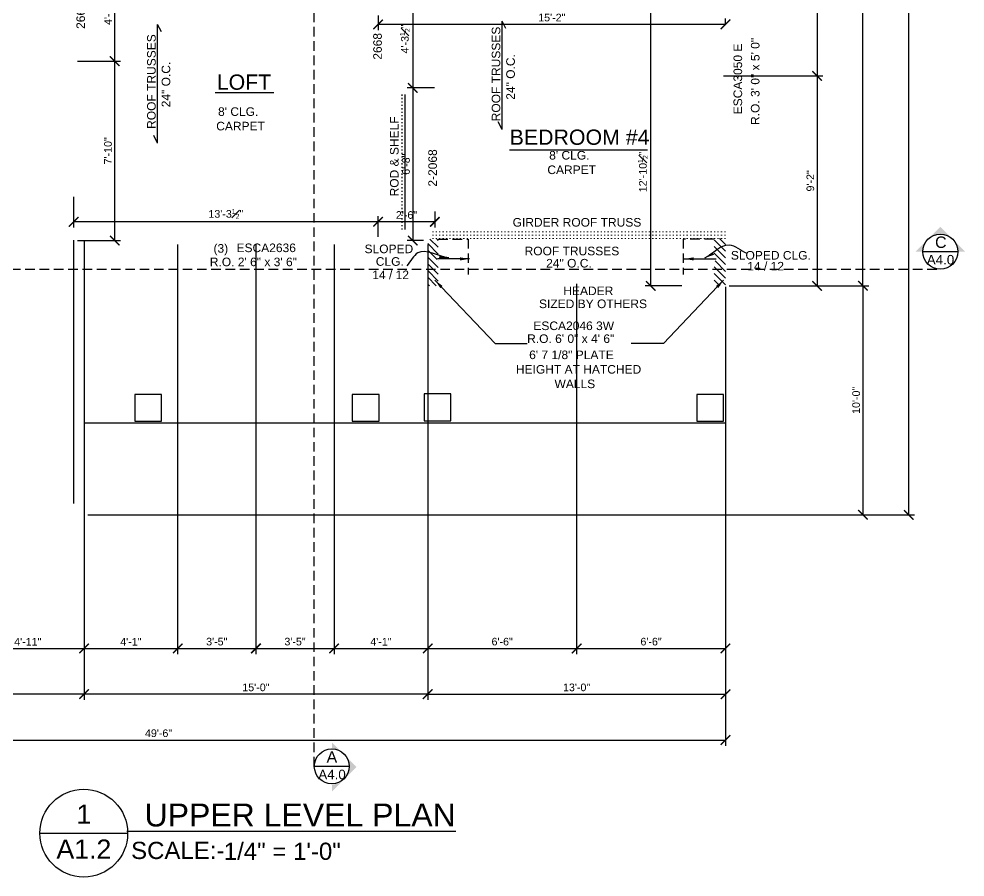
# Model space of a CAD drawing. Header units: inches. Extents: x -28708 to -16583, y 64755 to 66587.
# Drawn here: x -22741.4 to -22245.7, y 65470.4 to 65920.1 of the extents above; entities that cross this region are included whole.
import ezdxf
from ezdxf.enums import TextEntityAlignment as Align

# ---------------------------------------------------------------- set-up
doc = ezdxf.new("R2010")
doc.units = ezdxf.units.IN
doc.header["$LTSCALE"] = 20
doc.header["$MEASUREMENT"] = 0
for name, pattern in [('Dashed Small', [4, 1, -2, 1]), ('HIDDEN', [0.375, 0.25, -0.125]), ('Solid', [0])]:
    doc.linetypes.add(name, pattern=pattern)
for name, color, linetype in [('CALLOUTS', 4, 'Continuous'), ('CEILING', 2, 'Continuous'), ('COLUMNS', 4, 'Continuous'), ('DIM', 2, 'Continuous'), ('HATCH', 9, 'Continuous'), ('SHELF', 1, 'Continuous'), ('TEXT', 3, 'Continuous'), ('WALL', 5, 'Continuous')]:
    doc.layers.add(name, color=color, linetype=linetype)
doc.layers.add('SPWALL_OUTLINE', color=7, linetype='Continuous', lineweight=0)
doc.styles.add('0.25 INCH', font='arial.ttf', dxfattribs={"height": 4})
doc.styles.add('Arial', font='arial.ttf')
doc.dimstyles.new('0.25 INCH', dxfattribs={"dimtxt": 4, "dimasz": 5, "dimexe": 3, "dimexo": 2, "dimgap": 1.5, "dimtad": 1, "dimdec": 3, "dimzin": 3, "dimdsep": 46, "dimlunit": 4, "dimtxsty": '0.25 INCH', "dimblk": 'ARCHTICK', "dimcen": 0.09, "dimclrd": 95, "dimclre": 8, "dimclrt": 30, "dimadec": 0, "dimazin": 0, "dimtfac": 0.65, "dimtdec": 3, "dimtofl": 0, "dimtmove": 2, "dimatfit": 3, "dimfxl": 0.18, "dimfrac": 1, "dimtolj": 1, "dimtzin": 0, "dimlwd": -1, "dimlwe": -1, "dimarcsym": 0})

# ---------------------------------------------------------------- blocks, each defined once
blk = doc.blocks.new('_ArchTick')
at = {"color": 0, "linetype": 'ByBlock', "const_width": 0.15}
blk.add_lwpolyline([(-0.5, -0.5), (0.5, 0.5)], dxfattribs=at)
blk = doc.blocks.new('*D466')
at = {"layer": 'DEFPOINTS', "color": 0, "linetype": 'ByBlock', "lineweight": -2, "transparency": 16777216}
for p in [(-22371.23, 66060.23), (-22371.23, 65890.23), (-22323.23, 65890.23)]:
    blk.add_point(p, dxfattribs=at)
at = {"layer": 'DIM', "color": 8, "transparency": 16777216}
for p, q in [((-22369.23, 66060.23), (-22320.23, 66060.23)), ((-22369.23, 65890.23), (-22320.23, 65890.23))]:
    blk.add_line(p, q, dxfattribs=at)
at = {"layer": 'DIM', "color": 95, "transparency": 16777216}
blk.add_line((-22323.23, 66060.23), (-22323.23, 65890.23), dxfattribs=at)
at = {"layer": 'DIM', "color": 95, "linetype": 'ByBlock', "transparency": 16777216, "xscale": 5, "yscale": 5, "zscale": 5}
for p, rotation in [((-22323.23, 66060.23), 90), ((-22323.23, 65890.23), 270)]:
    blk.add_blockref('_ArchTick', p, dxfattribs=dict(at, rotation=rotation))
at = {"layer": 'DIM', "color": 30, "linetype": 'ByBlock', "lineweight": -2, "transparency": 16777216, "insert": (-22326.74, 65991.64), "char_height": 4, "attachment_point": 5, "rotation": 90, "style": 'Arial'}
blk.add_mtext('\\A1;14\'-2"', dxfattribs=at)
blk = doc.blocks.new('*D467')
at = {"layer": 'DEFPOINTS', "color": 0, "linetype": 'ByBlock', "lineweight": -2, "transparency": 16777216}
for p in [(-22374.23, 65890.23), (-22371.23, 65780.23), (-22323.23, 65780.23)]:
    blk.add_point(p, dxfattribs=at)
at = {"layer": 'DIM', "color": 8, "transparency": 16777216}
for p, q in [((-22372.23, 65890.23), (-22320.23, 65890.23)), ((-22369.23, 65780.23), (-22320.23, 65780.23))]:
    blk.add_line(p, q, dxfattribs=at)
at = {"layer": 'DIM', "color": 95, "transparency": 16777216}
blk.add_line((-22323.23, 65890.23), (-22323.23, 65780.23), dxfattribs=at)
at = {"layer": 'DIM', "color": 95, "linetype": 'ByBlock', "transparency": 16777216, "xscale": 5, "yscale": 5, "zscale": 5}
for p, rotation in [((-22323.23, 65890.23), 90), ((-22323.23, 65780.23), 270)]:
    blk.add_blockref('_ArchTick', p, dxfattribs=dict(at, rotation=rotation))
at = {"layer": 'DIM', "color": 30, "linetype": 'ByBlock', "lineweight": -2, "transparency": 16777216, "insert": (-22326.77, 65835.23), "char_height": 4, "attachment_point": 5, "rotation": 90, "style": 'Arial'}
blk.add_mtext('\\A1;9\'-2"', dxfattribs=at)
blk = doc.blocks.new('*D468')
at = {"layer": 'DEFPOINTS', "color": 0, "linetype": 'ByBlock', "lineweight": -2, "transparency": 16777216}
for p in [(-22371.23, 66160.72), (-22299.23, 66160.72), (-22371.23, 65780.23)]:
    blk.add_point(p, dxfattribs=at)
at = {"layer": 'DIM', "color": 8, "transparency": 16777216}
for p, q in [((-22369.23, 66160.72), (-22296.23, 66160.72)), ((-22369.23, 65780.23), (-22296.23, 65780.23))]:
    blk.add_line(p, q, dxfattribs=at)
at = {"layer": 'DIM', "color": 95, "transparency": 16777216}
blk.add_line((-22299.23, 65780.23), (-22299.23, 66160.72), dxfattribs=at)
at = {"layer": 'DIM', "color": 95, "linetype": 'ByBlock', "transparency": 16777216, "xscale": 5, "yscale": 5, "zscale": 5}
for p, rotation in [((-22299.23, 66160.72), 90), ((-22299.23, 65780.23), 270)]:
    blk.add_blockref('_ArchTick', p, dxfattribs=dict(at, rotation=rotation))
at = {"layer": 'DIM', "color": 30, "linetype": 'ByBlock', "lineweight": -2, "transparency": 16777216, "insert": (-22303.37, 65956.58), "char_height": 4, "attachment_point": 5, "rotation": 90, "style": 'Arial'}
blk.add_mtext('\\A1;31\'-8{\\H0.65x;\\S1#2;}"', dxfattribs=at)
blk = doc.blocks.new('*D470')
at = {"layer": 'DEFPOINTS', "color": 0, "linetype": 'ByBlock', "lineweight": -2, "transparency": 16777216}
for p in [(-22371.23, 65780.23), (-22707.24, 65660.22), (-22299.23, 65660.22)]:
    blk.add_point(p, dxfattribs=at)
at = {"layer": 'DIM', "color": 8, "transparency": 16777216}
for p, q in [((-22369.23, 65780.23), (-22296.23, 65780.23)), ((-22705.24, 65660.22), (-22296.23, 65660.22))]:
    blk.add_line(p, q, dxfattribs=at)
at = {"layer": 'DIM', "color": 95, "transparency": 16777216}
blk.add_line((-22299.23, 65780.23), (-22299.23, 65660.22), dxfattribs=at)
at = {"layer": 'DIM', "color": 95, "linetype": 'ByBlock', "transparency": 16777216, "xscale": 5, "yscale": 5, "zscale": 5}
for p, rotation in [((-22299.23, 65780.23), 90), ((-22299.23, 65660.22), 270)]:
    blk.add_blockref('_ArchTick', p, dxfattribs=dict(at, rotation=rotation))
at = {"layer": 'DIM', "color": 30, "linetype": 'ByBlock', "lineweight": -2, "transparency": 16777216, "insert": (-22302.77, 65720.23), "char_height": 4, "attachment_point": 5, "rotation": 90, "style": 'Arial'}
blk.add_mtext('\\A1;10\'-0"', dxfattribs=at)
blk = doc.blocks.new('*D471')
at = {"layer": 'DEFPOINTS', "color": 0, "linetype": 'ByBlock', "lineweight": -2, "transparency": 16777216}
for p in [(-22371.23, 66380.22), (-22275.23, 66380.22), (-22707.24, 65660.22)]:
    blk.add_point(p, dxfattribs=at)
at = {"layer": 'DIM', "color": 8, "transparency": 16777216}
for p, q in [((-22369.23, 66380.22), (-22272.23, 66380.22)), ((-22705.24, 65660.22), (-22272.23, 65660.22))]:
    blk.add_line(p, q, dxfattribs=at)
at = {"layer": 'DIM', "color": 95, "transparency": 16777216}
blk.add_line((-22275.23, 65660.22), (-22275.23, 66380.22), dxfattribs=at)
at = {"layer": 'DIM', "color": 95, "linetype": 'ByBlock', "transparency": 16777216, "xscale": 5, "yscale": 5, "zscale": 5}
for p, rotation in [((-22275.23, 66380.22), 90), ((-22275.23, 65660.22), 270)]:
    blk.add_blockref('_ArchTick', p, dxfattribs=dict(at, rotation=rotation))
at = {"layer": 'DIM', "color": 30, "linetype": 'ByBlock', "lineweight": -2, "transparency": 16777216, "insert": (-22278.77, 66020.22), "char_height": 4, "attachment_point": 5, "rotation": 90, "style": 'Arial'}
blk.add_mtext('\\A1;60\'-0"', dxfattribs=at)
blk = doc.blocks.new('*D476')
at = {"layer": 'DEFPOINTS', "color": 0, "linetype": 'ByBlock', "lineweight": -2, "transparency": 16777216}
for p in [(-22766.23, 65660.22), (-22707.24, 65660.22), (-22707.24, 65590.22)]:
    blk.add_point(p, dxfattribs=at)
at = {"layer": 'DIM', "color": 8, "transparency": 16777216}
for p, q in [((-22766.23, 65658.22), (-22766.23, 65587.22)), ((-22707.24, 65658.22), (-22707.24, 65587.22))]:
    blk.add_line(p, q, dxfattribs=at)
at = {"layer": 'DIM', "color": 95, "transparency": 16777216}
blk.add_line((-22766.23, 65590.22), (-22707.24, 65590.22), dxfattribs=at)
at = {"layer": 'DIM', "color": 95, "linetype": 'ByBlock', "transparency": 16777216, "xscale": 5, "yscale": 5, "zscale": 5, "rotation": 180}
blk.add_blockref('_ArchTick', (-22766.23, 65590.22), dxfattribs=at)
at = {"layer": 'DIM', "color": 95, "linetype": 'ByBlock', "transparency": 16777216, "xscale": 5, "yscale": 5, "zscale": 5}
blk.add_blockref('_ArchTick', (-22707.24, 65590.22), dxfattribs=at)
at = {"layer": 'DIM', "color": 30, "linetype": 'ByBlock', "lineweight": -2, "transparency": 16777216, "insert": (-22736.73, 65593.73), "char_height": 4, "attachment_point": 5, "style": 'Arial'}
blk.add_mtext('\\A1;4\'-11"', dxfattribs=at)
blk = doc.blocks.new('*D477')
at = {"layer": 'DEFPOINTS', "color": 0, "linetype": 'ByBlock', "lineweight": -2, "transparency": 16777216}
for p in [(-22658.24, 65803.97), (-22707.24, 65696.22), (-22658.24, 65590.22)]:
    blk.add_point(p, dxfattribs=at)
at = {"layer": 'DIM', "color": 8, "transparency": 16777216}
for p, q in [((-22658.24, 65801.97), (-22658.24, 65587.22)), ((-22707.24, 65694.22), (-22707.24, 65587.22))]:
    blk.add_line(p, q, dxfattribs=at)
at = {"layer": 'DIM', "color": 95, "transparency": 16777216}
blk.add_line((-22707.24, 65590.22), (-22658.24, 65590.22), dxfattribs=at)
at = {"layer": 'DIM', "color": 95, "linetype": 'ByBlock', "transparency": 16777216, "xscale": 5, "yscale": 5, "zscale": 5, "rotation": 180}
blk.add_blockref('_ArchTick', (-22707.24, 65590.22), dxfattribs=at)
at = {"layer": 'DIM', "color": 95, "linetype": 'ByBlock', "transparency": 16777216, "xscale": 5, "yscale": 5, "zscale": 5}
blk.add_blockref('_ArchTick', (-22658.24, 65590.22), dxfattribs=at)
at = {"layer": 'DIM', "color": 30, "linetype": 'ByBlock', "lineweight": -2, "transparency": 16777216, "insert": (-22682.74, 65593.73), "char_height": 4, "attachment_point": 5, "style": 'Arial'}
blk.add_mtext('\\A1;4\'-1"', dxfattribs=at)
blk = doc.blocks.new('*D478')
at = {"layer": 'DEFPOINTS', "color": 0, "linetype": 'ByBlock', "lineweight": -2, "transparency": 16777216}
for p in [(-22658.24, 65803.97), (-22617.24, 65803.97), (-22617.24, 65590.22)]:
    blk.add_point(p, dxfattribs=at)
at = {"layer": 'DIM', "color": 8, "transparency": 16777216}
for p, q in [((-22658.24, 65801.97), (-22658.24, 65587.22)), ((-22617.24, 65801.97), (-22617.24, 65587.22))]:
    blk.add_line(p, q, dxfattribs=at)
at = {"layer": 'DIM', "color": 95, "transparency": 16777216}
blk.add_line((-22658.24, 65590.22), (-22617.24, 65590.22), dxfattribs=at)
at = {"layer": 'DIM', "color": 95, "linetype": 'ByBlock', "transparency": 16777216, "xscale": 5, "yscale": 5, "zscale": 5, "rotation": 180}
blk.add_blockref('_ArchTick', (-22658.24, 65590.22), dxfattribs=at)
at = {"layer": 'DIM', "color": 95, "linetype": 'ByBlock', "transparency": 16777216, "xscale": 5, "yscale": 5, "zscale": 5}
blk.add_blockref('_ArchTick', (-22617.24, 65590.22), dxfattribs=at)
at = {"layer": 'DIM', "color": 30, "linetype": 'ByBlock', "lineweight": -2, "transparency": 16777216, "insert": (-22637.74, 65593.77), "char_height": 4, "attachment_point": 5, "style": 'Arial'}
blk.add_mtext('\\A1;3\'-5"', dxfattribs=at)
blk = doc.blocks.new('*D479')
at = {"layer": 'DEFPOINTS', "color": 0, "linetype": 'ByBlock', "lineweight": -2, "transparency": 16777216}
for p in [(-22617.24, 65803.97), (-22576.24, 65803.97), (-22576.24, 65590.22)]:
    blk.add_point(p, dxfattribs=at)
at = {"layer": 'DIM', "color": 8, "transparency": 16777216}
for p, q in [((-22617.24, 65801.97), (-22617.24, 65587.22)), ((-22576.24, 65801.97), (-22576.24, 65587.22))]:
    blk.add_line(p, q, dxfattribs=at)
at = {"layer": 'DIM', "color": 95, "transparency": 16777216}
blk.add_line((-22617.24, 65590.22), (-22576.24, 65590.22), dxfattribs=at)
at = {"layer": 'DIM', "color": 95, "linetype": 'ByBlock', "transparency": 16777216, "xscale": 5, "yscale": 5, "zscale": 5, "rotation": 180}
blk.add_blockref('_ArchTick', (-22617.24, 65590.22), dxfattribs=at)
at = {"layer": 'DIM', "color": 95, "linetype": 'ByBlock', "transparency": 16777216, "xscale": 5, "yscale": 5, "zscale": 5}
blk.add_blockref('_ArchTick', (-22576.24, 65590.22), dxfattribs=at)
at = {"layer": 'DIM', "color": 30, "linetype": 'ByBlock', "lineweight": -2, "transparency": 16777216, "insert": (-22596.74, 65593.77), "char_height": 4, "attachment_point": 5, "style": 'Arial'}
blk.add_mtext('\\A1;3\'-5"', dxfattribs=at)
blk = doc.blocks.new('*D480')
at = {"layer": 'DEFPOINTS', "color": 0, "linetype": 'ByBlock', "lineweight": -2, "transparency": 16777216}
for p in [(-22576.24, 65803.97), (-22527.24, 65803.97), (-22527.24, 65590.22)]:
    blk.add_point(p, dxfattribs=at)
at = {"layer": 'DIM', "color": 8, "transparency": 16777216}
for p, q in [((-22576.24, 65801.97), (-22576.24, 65587.22)), ((-22527.24, 65801.97), (-22527.24, 65587.22))]:
    blk.add_line(p, q, dxfattribs=at)
at = {"layer": 'DIM', "color": 95, "transparency": 16777216}
blk.add_line((-22576.24, 65590.22), (-22527.24, 65590.22), dxfattribs=at)
at = {"layer": 'DIM', "color": 95, "linetype": 'ByBlock', "transparency": 16777216, "xscale": 5, "yscale": 5, "zscale": 5, "rotation": 180}
blk.add_blockref('_ArchTick', (-22576.24, 65590.22), dxfattribs=at)
at = {"layer": 'DIM', "color": 95, "linetype": 'ByBlock', "transparency": 16777216, "xscale": 5, "yscale": 5, "zscale": 5}
blk.add_blockref('_ArchTick', (-22527.24, 65590.22), dxfattribs=at)
at = {"layer": 'DIM', "color": 30, "linetype": 'ByBlock', "lineweight": -2, "transparency": 16777216, "insert": (-22551.74, 65593.73), "char_height": 4, "attachment_point": 5, "style": 'Arial'}
blk.add_mtext('\\A1;4\'-1"', dxfattribs=at)
blk = doc.blocks.new('*D481')
at = {"layer": 'DEFPOINTS', "color": 0, "linetype": 'ByBlock', "lineweight": -2, "transparency": 16777216}
for p in [(-22527.24, 65803.97), (-22449.23, 65783.23), (-22449.23, 65590.22)]:
    blk.add_point(p, dxfattribs=at)
at = {"layer": 'DIM', "color": 8, "transparency": 16777216}
for p, q in [((-22527.24, 65801.97), (-22527.24, 65587.22)), ((-22449.23, 65781.23), (-22449.23, 65587.22))]:
    blk.add_line(p, q, dxfattribs=at)
at = {"layer": 'DIM', "color": 95, "transparency": 16777216}
blk.add_line((-22527.24, 65590.22), (-22449.23, 65590.22), dxfattribs=at)
at = {"layer": 'DIM', "color": 95, "linetype": 'ByBlock', "transparency": 16777216, "xscale": 5, "yscale": 5, "zscale": 5, "rotation": 180}
blk.add_blockref('_ArchTick', (-22527.24, 65590.22), dxfattribs=at)
at = {"layer": 'DIM', "color": 95, "linetype": 'ByBlock', "transparency": 16777216, "xscale": 5, "yscale": 5, "zscale": 5}
blk.add_blockref('_ArchTick', (-22449.23, 65590.22), dxfattribs=at)
at = {"layer": 'DIM', "color": 30, "linetype": 'ByBlock', "lineweight": -2, "transparency": 16777216, "insert": (-22488.23, 65593.77), "char_height": 4, "attachment_point": 5, "style": 'Arial'}
blk.add_mtext('\\A1;6\'-6"', dxfattribs=at)
blk = doc.blocks.new('*D482')
at = {"layer": 'DEFPOINTS', "color": 0, "linetype": 'ByBlock', "lineweight": -2, "transparency": 16777216}
for p in [(-22449.23, 65783.23), (-22371.23, 65780.23), (-22371.23, 65590.22)]:
    blk.add_point(p, dxfattribs=at)
at = {"layer": 'DIM', "color": 8, "transparency": 16777216}
for p, q in [((-22449.23, 65781.23), (-22449.23, 65587.22)), ((-22371.23, 65778.23), (-22371.23, 65587.22))]:
    blk.add_line(p, q, dxfattribs=at)
at = {"layer": 'DIM', "color": 95, "transparency": 16777216}
blk.add_line((-22449.23, 65590.22), (-22371.23, 65590.22), dxfattribs=at)
at = {"layer": 'DIM', "color": 95, "linetype": 'ByBlock', "transparency": 16777216, "xscale": 5, "yscale": 5, "zscale": 5, "rotation": 180}
blk.add_blockref('_ArchTick', (-22449.23, 65590.22), dxfattribs=at)
at = {"layer": 'DIM', "color": 95, "linetype": 'ByBlock', "transparency": 16777216, "xscale": 5, "yscale": 5, "zscale": 5}
blk.add_blockref('_ArchTick', (-22371.23, 65590.22), dxfattribs=at)
at = {"layer": 'DIM', "color": 30, "linetype": 'ByBlock', "lineweight": -2, "transparency": 16777216, "insert": (-22410.23, 65593.77), "char_height": 4, "attachment_point": 5, "style": 'Arial'}
blk.add_mtext('\\A1;6\'-6"', dxfattribs=at)
blk = doc.blocks.new('*D483')
at = {"layer": 'DEFPOINTS', "color": 0, "linetype": 'ByBlock', "lineweight": -2, "transparency": 16777216}
for p in [(-22527.24, 65780.23), (-22371.23, 65780.23), (-22371.23, 65566.24)]:
    blk.add_point(p, dxfattribs=at)
at = {"layer": 'DIM', "color": 8, "transparency": 16777216}
for p, q in [((-22527.24, 65778.23), (-22527.24, 65563.24)), ((-22371.23, 65778.23), (-22371.23, 65563.24))]:
    blk.add_line(p, q, dxfattribs=at)
at = {"layer": 'DIM', "color": 95, "transparency": 16777216}
blk.add_line((-22527.24, 65566.24), (-22371.23, 65566.24), dxfattribs=at)
at = {"layer": 'DIM', "color": 95, "linetype": 'ByBlock', "transparency": 16777216, "xscale": 5, "yscale": 5, "zscale": 5, "rotation": 180}
blk.add_blockref('_ArchTick', (-22527.24, 65566.24), dxfattribs=at)
at = {"layer": 'DIM', "color": 95, "linetype": 'ByBlock', "transparency": 16777216, "xscale": 5, "yscale": 5, "zscale": 5}
blk.add_blockref('_ArchTick', (-22371.23, 65566.24), dxfattribs=at)
at = {"layer": 'DIM', "color": 30, "linetype": 'ByBlock', "lineweight": -2, "transparency": 16777216, "insert": (-22449.23, 65569.78), "char_height": 4, "attachment_point": 5, "style": 'Arial'}
blk.add_mtext('\\A1;13\'-0"', dxfattribs=at)
blk = doc.blocks.new('*D484')
at = {"layer": 'DEFPOINTS', "color": 0, "linetype": 'ByBlock', "lineweight": -2, "transparency": 16777216}
for p in [(-22527.24, 65780.23), (-22707.24, 65696.22), (-22707.24, 65566.24)]:
    blk.add_point(p, dxfattribs=at)
at = {"layer": 'DIM', "color": 8, "transparency": 16777216}
for p, q in [((-22527.24, 65778.23), (-22527.24, 65563.24)), ((-22707.24, 65694.22), (-22707.24, 65563.24))]:
    blk.add_line(p, q, dxfattribs=at)
at = {"layer": 'DIM', "color": 95, "transparency": 16777216}
blk.add_line((-22527.24, 65566.24), (-22707.24, 65566.24), dxfattribs=at)
at = {"layer": 'DIM', "color": 95, "linetype": 'ByBlock', "transparency": 16777216, "xscale": 5, "yscale": 5, "zscale": 5, "rotation": 180}
blk.add_blockref('_ArchTick', (-22707.24, 65566.24), dxfattribs=at)
at = {"layer": 'DIM', "color": 95, "linetype": 'ByBlock', "transparency": 16777216, "xscale": 5, "yscale": 5, "zscale": 5}
blk.add_blockref('_ArchTick', (-22527.24, 65566.24), dxfattribs=at)
at = {"layer": 'DIM', "color": 30, "linetype": 'ByBlock', "lineweight": -2, "transparency": 16777216, "insert": (-22617.24, 65569.78), "char_height": 4, "attachment_point": 5, "style": 'Arial'}
blk.add_mtext('\\A1;15\'-0"', dxfattribs=at)
blk = doc.blocks.new('*D485')
at = {"layer": 'DEFPOINTS', "color": 0, "linetype": 'ByBlock', "lineweight": -2, "transparency": 16777216}
for p in [(-22965.23, 65666.22), (-22707.24, 65660.22), (-22965.23, 65566.24)]:
    blk.add_point(p, dxfattribs=at)
at = {"layer": 'DIM', "color": 8, "transparency": 16777216}
for p, q in [((-22965.23, 65664.22), (-22965.23, 65563.24)), ((-22707.24, 65658.22), (-22707.24, 65563.24))]:
    blk.add_line(p, q, dxfattribs=at)
at = {"layer": 'DIM', "color": 95, "transparency": 16777216}
blk.add_line((-22707.24, 65566.24), (-22965.23, 65566.24), dxfattribs=at)
at = {"layer": 'DIM', "color": 95, "linetype": 'ByBlock', "transparency": 16777216, "xscale": 5, "yscale": 5, "zscale": 5, "rotation": 180}
blk.add_blockref('_ArchTick', (-22965.23, 65566.24), dxfattribs=at)
at = {"layer": 'DIM', "color": 95, "linetype": 'ByBlock', "transparency": 16777216, "xscale": 5, "yscale": 5, "zscale": 5}
blk.add_blockref('_ArchTick', (-22707.24, 65566.24), dxfattribs=at)
at = {"layer": 'DIM', "color": 30, "linetype": 'ByBlock', "lineweight": -2, "transparency": 16777216, "insert": (-22836.23, 65569.78), "char_height": 4, "attachment_point": 5, "style": 'Arial'}
blk.add_mtext('\\A1;21\'-6"', dxfattribs=at)
blk = doc.blocks.new('*D486')
at = {"layer": 'DEFPOINTS', "color": 0, "linetype": 'ByBlock', "lineweight": -2, "transparency": 16777216}
for p in [(-22371.23, 65708.24), (-22965.23, 65666.22), (-22371.23, 65542.22)]:
    blk.add_point(p, dxfattribs=at)
at = {"layer": 'DIM', "color": 8, "transparency": 16777216}
for p, q in [((-22371.23, 65706.24), (-22371.23, 65539.22)), ((-22965.23, 65664.22), (-22965.23, 65539.22))]:
    blk.add_line(p, q, dxfattribs=at)
at = {"layer": 'DIM', "color": 95, "transparency": 16777216}
blk.add_line((-22965.23, 65542.22), (-22371.23, 65542.22), dxfattribs=at)
at = {"layer": 'DIM', "color": 95, "linetype": 'ByBlock', "transparency": 16777216, "xscale": 5, "yscale": 5, "zscale": 5, "rotation": 180}
blk.add_blockref('_ArchTick', (-22965.23, 65542.22), dxfattribs=at)
at = {"layer": 'DIM', "color": 95, "linetype": 'ByBlock', "transparency": 16777216, "xscale": 5, "yscale": 5, "zscale": 5}
blk.add_blockref('_ArchTick', (-22371.23, 65542.22), dxfattribs=at)
at = {"layer": 'DIM', "color": 30, "linetype": 'ByBlock', "lineweight": -2, "transparency": 16777216, "insert": (-22668.23, 65545.77), "char_height": 4, "attachment_point": 5, "style": 'Arial'}
blk.add_mtext('\\A1;49\'-6"', dxfattribs=at)
blk = doc.blocks.new('*D547')
at = {"layer": 'DEFPOINTS', "color": 0, "linetype": 'ByBlock', "lineweight": -2, "transparency": 16777216}
for p in [(-22410.39, 65934.48), (-22406.43, 65934.48), (-22392.17, 65780.23)]:
    blk.add_point(p, dxfattribs=at)
at = {"layer": 'DIM', "color": 8, "transparency": 16777216}
for p, q in [((-22408.43, 65934.48), (-22413.39, 65934.48)), ((-22394.17, 65780.23), (-22413.39, 65780.23))]:
    blk.add_line(p, q, dxfattribs=at)
at = {"layer": 'DIM', "color": 95, "transparency": 16777216}
blk.add_line((-22410.39, 65780.23), (-22410.39, 65934.48), dxfattribs=at)
at = {"layer": 'DIM', "color": 95, "linetype": 'ByBlock', "transparency": 16777216, "xscale": 5, "yscale": 5, "zscale": 5}
for p, rotation in [((-22410.39, 65934.48), 90), ((-22410.39, 65780.23), 270)]:
    blk.add_blockref('_ArchTick', p, dxfattribs=dict(at, rotation=rotation))
at = {"layer": 'DIM', "color": 30, "linetype": 'ByBlock', "lineweight": -2, "transparency": 16777216, "insert": (-22414.53, 65839.97), "char_height": 4, "attachment_point": 5, "rotation": 90, "style": '0.25 INCH'}
blk.add_mtext('\\A1;12\'-10{\\H0.65x;\\S1#2;}"', dxfattribs=at)
blk = doc.blocks.new('*D550')
at = {"layer": 'DEFPOINTS', "color": 0, "linetype": 'ByBlock', "lineweight": -2, "transparency": 16777216}
for p in [(-22553.23, 65923.85), (-22553.23, 65917.25), (-22371.23, 65915.37)]:
    blk.add_point(p, dxfattribs=at)
at = {"layer": 'DIM', "color": 8, "transparency": 16777216}
for p, q in [((-22553.23, 65921.85), (-22553.23, 65914.25)), ((-22371.23, 65917.37), (-22371.23, 65920.25))]:
    blk.add_line(p, q, dxfattribs=at)
at = {"layer": 'DIM', "color": 95, "transparency": 16777216}
blk.add_line((-22371.23, 65917.25), (-22553.23, 65917.25), dxfattribs=at)
at = {"layer": 'DIM', "color": 95, "linetype": 'ByBlock', "transparency": 16777216, "xscale": 5, "yscale": 5, "zscale": 5, "rotation": 180}
blk.add_blockref('_ArchTick', (-22553.23, 65917.25), dxfattribs=at)
at = {"layer": 'DIM', "color": 95, "linetype": 'ByBlock', "transparency": 16777216, "xscale": 5, "yscale": 5, "zscale": 5}
blk.add_blockref('_ArchTick', (-22371.23, 65917.25), dxfattribs=at)
at = {"layer": 'DIM', "color": 30, "linetype": 'ByBlock', "lineweight": -2, "transparency": 16777216, "insert": (-22462.23, 65920.79), "char_height": 4, "attachment_point": 5, "style": '0.25 INCH'}
blk.add_mtext('\\A1;15\'-2"', dxfattribs=at)
blk = doc.blocks.new('*D551')
at = {"layer": 'DEFPOINTS', "color": 0, "linetype": 'ByBlock', "lineweight": -2, "transparency": 16777216}
for p in [(-22523.48, 65821.1), (-22553.23, 65813.79), (-22553.23, 65803.97)]:
    blk.add_point(p, dxfattribs=at)
at = {"layer": 'DIM', "color": 8, "transparency": 16777216}
for p, q in [((-22523.48, 65819.1), (-22523.48, 65810.79)), ((-22553.23, 65805.97), (-22553.23, 65816.79))]:
    blk.add_line(p, q, dxfattribs=at)
at = {"layer": 'DIM', "color": 95, "transparency": 16777216}
blk.add_line((-22523.48, 65813.79), (-22553.23, 65813.79), dxfattribs=at)
at = {"layer": 'DIM', "color": 95, "linetype": 'ByBlock', "transparency": 16777216, "xscale": 5, "yscale": 5, "zscale": 5, "rotation": 180}
blk.add_blockref('_ArchTick', (-22553.23, 65813.79), dxfattribs=at)
at = {"layer": 'DIM', "color": 95, "linetype": 'ByBlock', "transparency": 16777216, "xscale": 5, "yscale": 5, "zscale": 5}
blk.add_blockref('_ArchTick', (-22523.48, 65813.79), dxfattribs=at)
at = {"layer": 'DIM', "color": 30, "linetype": 'ByBlock', "lineweight": -2, "transparency": 16777216, "insert": (-22538.35, 65817.33), "char_height": 4, "attachment_point": 5, "style": '0.25 INCH'}
blk.add_mtext('\\A1;2\'-6"', dxfattribs=at)
blk = doc.blocks.new('*D552')
at = {"layer": 'DEFPOINTS', "color": 0, "linetype": 'ByBlock', "lineweight": -2, "transparency": 16777216}
for p in [(-22712.74, 65828.82), (-22712.74, 65813.79), (-22553.23, 65803.97)]:
    blk.add_point(p, dxfattribs=at)
at = {"layer": 'DIM', "color": 8, "transparency": 16777216}
for p, q in [((-22712.74, 65826.82), (-22712.74, 65810.79)), ((-22553.23, 65805.97), (-22553.23, 65816.79))]:
    blk.add_line(p, q, dxfattribs=at)
at = {"layer": 'DIM', "color": 95, "transparency": 16777216}
blk.add_line((-22553.23, 65813.79), (-22712.74, 65813.79), dxfattribs=at)
at = {"layer": 'DIM', "color": 95, "linetype": 'ByBlock', "transparency": 16777216, "xscale": 5, "yscale": 5, "zscale": 5, "rotation": 180}
blk.add_blockref('_ArchTick', (-22712.74, 65813.79), dxfattribs=at)
at = {"layer": 'DIM', "color": 95, "linetype": 'ByBlock', "transparency": 16777216, "xscale": 5, "yscale": 5, "zscale": 5}
blk.add_blockref('_ArchTick', (-22553.23, 65813.79), dxfattribs=at)
at = {"layer": 'DIM', "color": 30, "linetype": 'ByBlock', "lineweight": -2, "transparency": 16777216, "insert": (-22632.98, 65817.94), "char_height": 4, "attachment_point": 5, "style": '0.25 INCH'}
blk.add_mtext('\\A1;13\'-3{\\H0.65x;\\S1#2;}"', dxfattribs=at)
blk = doc.blocks.new('*D553')
at = {"layer": 'DEFPOINTS', "color": 0, "linetype": 'ByBlock', "lineweight": -2, "transparency": 16777216}
for p in [(-22712.74, 65897.99), (-22691.18, 65897.99), (-22712.74, 65803.97)]:
    blk.add_point(p, dxfattribs=at)
at = {"layer": 'DIM', "color": 8, "transparency": 16777216}
for p, q in [((-22710.74, 65897.99), (-22688.18, 65897.99)), ((-22710.74, 65803.97), (-22688.18, 65803.97))]:
    blk.add_line(p, q, dxfattribs=at)
at = {"layer": 'DIM', "color": 95, "transparency": 16777216}
blk.add_line((-22691.18, 65803.97), (-22691.18, 65897.99), dxfattribs=at)
at = {"layer": 'DIM', "color": 95, "linetype": 'ByBlock', "transparency": 16777216, "xscale": 5, "yscale": 5, "zscale": 5}
for p, rotation in [((-22691.18, 65897.99), 90), ((-22691.18, 65803.97), 270)]:
    blk.add_blockref('_ArchTick', p, dxfattribs=dict(at, rotation=rotation))
at = {"layer": 'DIM', "color": 30, "linetype": 'ByBlock', "lineweight": -2, "transparency": 16777216, "insert": (-22694.72, 65850.98), "char_height": 4, "attachment_point": 5, "rotation": 90, "style": '0.25 INCH'}
blk.add_mtext('\\A1;7\'-10"', dxfattribs=at)
blk = doc.blocks.new('*D554')
at = {"layer": 'DEFPOINTS', "color": 0, "linetype": 'ByBlock', "lineweight": -2, "transparency": 16777216}
for p in [(-22710.73, 65946.98), (-22691.18, 65946.98), (-22712.74, 65897.99)]:
    blk.add_point(p, dxfattribs=at)
at = {"layer": 'DIM', "color": 8, "transparency": 16777216}
for p, q in [((-22708.73, 65946.98), (-22688.18, 65946.98)), ((-22710.74, 65897.99), (-22688.18, 65897.99))]:
    blk.add_line(p, q, dxfattribs=at)
at = {"layer": 'DIM', "color": 95, "transparency": 16777216}
blk.add_line((-22691.18, 65897.99), (-22691.18, 65946.98), dxfattribs=at)
at = {"layer": 'DIM', "color": 95, "linetype": 'ByBlock', "transparency": 16777216, "xscale": 5, "yscale": 5, "zscale": 5}
for p, rotation in [((-22691.18, 65946.98), 90), ((-22691.18, 65897.99), 270)]:
    blk.add_blockref('_ArchTick', p, dxfattribs=dict(at, rotation=rotation))
at = {"layer": 'DIM', "color": 30, "linetype": 'ByBlock', "lineweight": -2, "transparency": 16777216, "insert": (-22694.69, 65922.48), "char_height": 4, "attachment_point": 5, "rotation": 90, "style": '0.25 INCH'}
blk.add_mtext('\\A1;4\'-1"', dxfattribs=at)
blk = doc.blocks.new('0.25 CALLOUT')
blk.add_line((-20.69, -1.02), (25.31, -1.02))
blk.add_circle((2.31, -1.02), 23)
at = {"ltscale": 24, "insert": (27.12, -5.55), "char_height": 9, "attachment_point": 1, "line_spacing_factor": 0.85, "style": '0.25 INCH'}
blk.add_mtext('SCALE:-', dxfattribs=at)
at = {"style": '0.25 INCH'}
for tag, p, height in [('SEC.NO', (-9.66, 2.73), 9), ('DWG.TITLE', (20.15, 1.93), 7.5), ('SCALE', (93.69, -12.79), 9), ('SH.NO', (-10.52, -14.66), 9)]:
    blk.add_attdef(tag, p, '', height=height, dxfattribs=at)
blk = doc.blocks.new('FFTG')
blk.add_line((9.17, 0), (-9.17, 0))
blk.add_circle((0, 0), 9.17)
at = {"style": '0.25 INCH'}
for tag, p in [('SEC.NO', (-5.39, 1.05)), ('SH.NO', (-5.23, -7.53))]:
    blk.add_attdef(tag, p, '', height=6, dxfattribs=at)
blk = doc.blocks.new('*D682')
at = {"layer": 'DEFPOINTS', "color": 0, "linetype": 'ByBlock', "lineweight": -2, "transparency": 16777216}
for p in [(-22513.53, 65935.22), (-22535.06, 65883.97), (-22521.73, 65883.97)]:
    blk.add_point(p, dxfattribs=at)
at = {"layer": 'DIM', "color": 8, "transparency": 16777216}
for p, q in [((-22515.53, 65935.22), (-22538.06, 65935.22)), ((-22523.73, 65883.97), (-22538.06, 65883.97))]:
    blk.add_line(p, q, dxfattribs=at)
at = {"layer": 'DIM', "color": 95, "transparency": 16777216}
blk.add_line((-22535.06, 65935.22), (-22535.06, 65883.97), dxfattribs=at)
at = {"layer": 'DIM', "color": 95, "linetype": 'ByBlock', "transparency": 16777216, "xscale": 5, "yscale": 5, "zscale": 5}
for p, rotation in [((-22535.06, 65935.22), 90), ((-22535.06, 65883.97), 270)]:
    blk.add_blockref('_ArchTick', p, dxfattribs=dict(at, rotation=rotation))
at = {"layer": 'DIM', "color": 30, "linetype": 'ByBlock', "lineweight": -2, "transparency": 16777216, "insert": (-22539.2, 65909.6), "char_height": 4, "attachment_point": 5, "rotation": 90, "style": '0.25 INCH'}
blk.add_mtext('\\A1;4\'-3{\\H0.65x;\\S1#2;}"', dxfattribs=at)
blk = doc.blocks.new('*D683')
at = {"layer": 'DEFPOINTS', "color": 0, "linetype": 'ByBlock', "lineweight": -2, "transparency": 16777216}
for p in [(-22521.73, 65883.97), (-22535.06, 65803.97), (-22527.52, 65803.97)]:
    blk.add_point(p, dxfattribs=at)
at = {"layer": 'DIM', "color": 8, "transparency": 16777216}
for p, q in [((-22523.73, 65883.97), (-22538.06, 65883.97)), ((-22529.52, 65803.97), (-22538.06, 65803.97))]:
    blk.add_line(p, q, dxfattribs=at)
at = {"layer": 'DIM', "color": 95, "transparency": 16777216}
blk.add_line((-22535.06, 65883.97), (-22535.06, 65803.97), dxfattribs=at)
at = {"layer": 'DIM', "color": 95, "linetype": 'ByBlock', "transparency": 16777216, "xscale": 5, "yscale": 5, "zscale": 5}
for p, rotation in [((-22535.06, 65883.97), 90), ((-22535.06, 65803.97), 270)]:
    blk.add_blockref('_ArchTick', p, dxfattribs=dict(at, rotation=rotation))
at = {"layer": 'DIM', "color": 30, "linetype": 'ByBlock', "lineweight": -2, "transparency": 16777216, "insert": (-22538.6, 65843.97), "char_height": 4, "attachment_point": 5, "rotation": 90, "style": '0.25 INCH'}
blk.add_mtext('\\A1;6\'-8"', dxfattribs=at)

msp = doc.modelspace()

# ---------------------------------------------------------------- hatches: boundary and pattern name
at = {"layer": 'CALLOUTS'}
h = msp.add_hatch(color=256, dxfattribs=at)
h.paths.add_polyline_path([(-22265.1792, 65804.6088), (-22258.6946, 65811.0934), (-22252.2099, 65804.6088, 0.19891237), (-22258.6946, 65807.2948, 0.19891237)])
h.paths.add_polyline_path([(-22245.7253, 65798.1241), (-22249.5239, 65798.1241, 0.19891237), (-22252.2099, 65804.6088)])
h.paths.add_polyline_path([(-22265.1792, 65804.6088, 0.19891237), (-22267.8652, 65798.1241), (-22271.6638, 65798.1241)])
h = msp.add_hatch(color=256, dxfattribs=at)
h.paths.add_polyline_path([(-22570.9512, 65521.6079), (-22564.4666, 65528.0925), (-22570.9512, 65534.5772, -0.19891237), (-22568.2652, 65528.0925, -0.19891237)])
h.paths.add_polyline_path([(-22577.4358, 65541.0618), (-22577.4358, 65537.2632, -0.19891237), (-22570.9512, 65534.5772)])
h.paths.add_polyline_path([(-22570.9512, 65521.6079, -0.19891237), (-22577.4358, 65518.9219), (-22577.4358, 65515.1233)])
at = {"layer": 'HATCH', "linetype": 'ByBlock', "lineweight": -2}
h = msp.add_hatch(dxfattribs=at)
h.set_pattern_fill('ANSI31', color=256, scale=20, angle=90)
h.set_pattern_definition([(135, (-45.7568, 0), (-1.76776695, -1.76776695), [])])
h.paths.add_polyline_path([(-22371.2258, 65805.0647), (-22377.2258, 65805.0647), (-22377.2258, 65795.1175, -0.29564037), (-22376.4866, 65793.9766, -0.29564037), (-22377.2258, 65792.8358), (-22377.2258, 65780.2259), (-22371.2258, 65780.2259)])
h.paths.add_polyline_path([(-22521.7366, 65795.6732), (-22521.7366, 65803.9747), (-22521.7258, 65804.7259), (-22527.2366, 65804.7259), (-22527.2366, 65780.2259), (-22521.7258, 65780.2259), (-22521.7258, 65786.2259), (-22521.7366, 65786.2259), (-22521.7366, 65793.3819, -0.29821663), (-22522.4866, 65794.5276, -0.29821663)])

# ---------------------------------------------------------------- linework, layer by layer
at = {"layer": 'CALLOUTS', "linetype": 'HIDDEN'}
for p, q in [((-22586.64, 65528.3845), (-22586.64, 66528.7959)), ((-23105.5898, 65788.9535), (-22258.6946, 65788.9535))]:
    msp.add_line(p, q, dxfattribs=at)
at = {"layer": 'CEILING', "linetype": 'HIDDEN'}
for p, q in [((-22521.7366, 65804.7259), (-22506.0178, 65804.7259)), ((-22506.0178, 65804.7259), (-22506.0178, 65786.2259)), ((-22377.2568, 65804.7281), (-22393.4553, 65804.7281)), ((-22393.4553, 65804.7281), (-22393.4553, 65786.2259))]:
    msp.add_line(p, q, dxfattribs=at)
at = {"layer": 'COLUMNS', "linetype": 'ByBlock', "lineweight": -2}
for points in [[(-22680.74, 65709.2394), (-22666.74, 65709.2394), (-22666.74, 65723.2394), (-22680.74, 65723.2394)], [(-22566.744, 65709.2394), (-22552.744, 65709.2394), (-22552.744, 65723.2394), (-22566.744, 65723.2394)], [(-22529.119, 65709.5606), (-22515.119, 65709.5606), (-22515.119, 65723.5606), (-22529.119, 65723.5606)], [(-22386.2398, 65709.2394), (-22372.2398, 65709.2394), (-22372.2398, 65723.2394), (-22386.2398, 65723.2394)]]:
    msp.add_lwpolyline(points, close=True, dxfattribs=at)
at = {"layer": 'SHELF', "color": 2, "linetype": 'Dashed Small', "ltscale": 0.03}
msp.add_line((-22540.7258, 65880.4737), (-22540.7258, 65809.7237), dxfattribs=at)
at = {"layer": 'SHELF', "linetype": 'Solid'}
msp.add_line((-22539.2258, 65880.4737), (-22539.2258, 65809.7237), dxfattribs=at)
at = {"layer": 'SPWALL_OUTLINE', "color": 9, "linetype": 'Dashed Small', "ltscale": 0.03}
for p, q in [((-22371.2265, 65808.5761), (-22524.726, 65808.5182)), ((-22371.226, 65806.8263), (-22524.7255, 65806.7685)), ((-22371.2255, 65805.0765), (-22524.725, 65805.0187))]:
    msp.add_line(p, q, dxfattribs=at)
at = {"layer": 'TEXT', "linetype": 'Solid'}
for p, q in [((-22488.2443, 65862.0873), (-22488.2443, 65919.0012)), ((-22486.2443, 65915.0012), (-22488.2443, 65919.0012)), ((-22668.7799, 65854.9386), (-22668.7799, 65917.2545)), ((-22666.7799, 65913.2545), (-22668.7799, 65917.2545)), ((-22638.6303, 65881.5264), (-22607.8966, 65881.5264)), ((-22488.2443, 65862.0873), (-22490.2443, 65866.0873)), ((-22668.7799, 65854.9386), (-22670.7799, 65858.9386))]:
    msp.add_line(p, q, dxfattribs=at)
at = {"layer": 'TEXT', "linetype": 'ByBlock', "lineweight": -2}
msp.add_line((-22484.3104, 65851.5722), (-22412.1518, 65851.5722), dxfattribs=at)
at = {"layer": 'WALL', "color": 9, "linetype": 'ByBlock', "lineweight": -2}
for p, q in [((-22712.7258, 65804.2243), (-22712.7366, 65666.2248)), ((-22707.2258, 65804.2237), (-22707.2366, 65666.2242)), ((-22371.2282, 65779.7372), (-22371.2282, 65708.2372)), ((-22371.2282, 65708.2372), (-22706.7368, 65708.2372))]:
    msp.add_line(p, q, dxfattribs=at)

# ---------------------------------------------------------------- block references
at = {"layer": 'CALLOUTS'}
ref = msp.add_blockref('FFTG', (-22258.6946, 65798.1241), dxfattribs=at)
ref.add_attrib('SEC.NO', 'C', (-22261.4596, 65800.0822), dxfattribs={"layer": '0', "height": 6, "style": '0.25 INCH'})
ref.add_attrib('SH.NO', 'A4.0', (-22265.7696, 65791.4152), dxfattribs={"layer": '0', "height": 5, "style": '0.25 INCH'})
ref = msp.add_blockref('FFTG', (-22577.4694, 65528.3845), dxfattribs=at)
ref.add_attrib('SEC.NO', 'A', (-22580.2344, 65530.3425), dxfattribs={"layer": '0', "height": 6, "style": '0.25 INCH'})
ref.add_attrib('SH.NO', 'A4.0', (-22584.5444, 65521.6756), dxfattribs={"layer": '0', "height": 5, "style": '0.25 INCH'})
ref = msp.add_blockref('0.25 CALLOUT', (-22709.7368, 65494.4209), dxfattribs=at)
ref.add_attrib('SEC.NO', '1', dxfattribs={"layer": '0', "height": 10, "style": '0.25 INCH'}).set_placement((-22707.355, 65503.3973), align=Align.MIDDLE_CENTER)
ref.add_attrib('SH.NO', 'A1.2', dxfattribs={"layer": '0', "height": 10, "style": '0.25 INCH'}).set_placement((-22707.355, 65485.0797), align=Align.MIDDLE_CENTER)
ref.add_attrib('DWG.TITLE', '%%U  UPPER LEVEL PLAN', (-22684.8875, 65496.9354), dxfattribs={"layer": '0', "height": 12, "style": '0.25 INCH'})
ref.add_attrib('SCALE', '1/4" = 1\'-0"', (-22634.0636, 65479.4344), dxfattribs={"layer": '0', "height": 9, "style": '0.25 INCH'})

# ---------------------------------------------------------------- texts
at = {"layer": 'TEXT', "linetype": 'Solid', "style": 'Arial'}
for s, rotation, p in [('2668', 90, (-22706.7777, 65914.8681)), ('  ROOF TRUSSES  ', 90, (-22489.2037, 65862.9496)), ('  ROOF TRUSSES  ', 90, (-22669.7393, 65858.9808)), ('2668', 90, (-22551.2777, 65898.7397)), ('R.O. 3\' 0" x 5\' 0"', 90, (-22353.4238, 65864.5305)), ('ESCA3050 E', 90, (-22362.5277, 65870.1221)), ('24" O.C.', 90, (-22481.5873, 65877.7498)), ('24" O.C.', 90, (-22662.1229, 65873.781)), ("8' CLG.", 360, (-22637.0691, 65869.2805)), ('ROD & SHELF', 90, (-22542.4866, 65827.0924)), ('CARPET', 360, (-22638.0271, 65861.6767)), ('2-2068', 90, (-22522.4238, 65832.2099)), ("8' CLG.", 360, (-22463.5934, 65846.4006)), ('CARPET', 360, (-22464.5513, 65838.7968)), ('GIRDER ROOF TRUSS', 359.999782, (-22482.7366, 65811.2572)), ('(3)', 360, (-22639.4593, 65797.608)), ('ESCA2636', 360, (-22627.3904, 65797.8939)), ('SLOPED ', 360, (-22560.3249, 65797.3459)), ('  ROOF TRUSSES  ', 360, (-22479.9817, 65796.2259)), ('R.O. 2\' 6" x 3\' 6"', 360, (-22641.3882, 65790.5167)), (' CLG.', 360, (-22556.1974, 65790.7298)), ('24" O.C.', 360, (-22465.1815, 65789.8335)), ('SLOPED CLG.', 360, (-22368.4302, 65793.9734)), ('14 / 12', 360, (-22359.8089, 65788.2707)), ('14 / 12', 360, (-22556.2612, 65783.7383)), ('HEADER', 360, (-22456.1815, 65775.3593)), ('SIZED BY OTHERS', 360, (-22468.9275, 65768.558)), ('ESCA2046 3W', 360, (-22471.8815, 65757.0374)), ('R.O. 6\' 0" x 4\' 6"', 360, (-22475.1414, 65750.2874)), ('6\' 7 1/8" PLATE', 360, (-22474.0897, 65741.8203)), ('HEIGHT AT HATCHED', 360, (-22481.0252, 65734.2165)), ('WALLS', 360, (-22460.805, 65726.6127))]:
    msp.add_text(s, height=4.5, rotation=rotation, dxfattribs=at).set_placement(p)
for s, p in [('LOFT', (-22637.7422, 65882.9759)), ('BEDROOM #4', (-22484.3104, 65854.124))]:
    msp.add_text(s, height=8, dxfattribs=at).set_placement(p)

# ---------------------------------------------------------------- dimensions: what is measured, and where the dimension line sits
at = {"layer": 'DIM', "linetype": 'ByBlock', "lineweight": -2}
for base, p1, p2, override, picture, middle in [((-22275.228214, 66380.223694), (-22707.23658, 65660.224187), (-22371.225753, 66380.223694), {"dimtxsty": 'Arial'}, '*D471', (-22278.770506, 66020.22394)), ((-22535.0550245835, 65883.9736944348), (-22513.5340839113, 65935.2236944347), (-22521.7257532879, 65883.9736944347), {"dimdec": 1}, '*D682', (-22539.2011364525, 65909.5986944347)), ((-22323.2282, 65780.2259), (-22374.2258, 65890.2259), (-22371.2258, 65780.2259), {"dimtxsty": 'Arial'}, '*D467', (-22326.7705, 65835.2259)), ((-22535.055, 65803.9747), (-22521.7258, 65883.9737), (-22527.5174, 65803.9747), {"dimdec": 1}, '*D683', (-22538.5973, 65843.9742)), ((-22299.2282, 65660.2242), (-22371.2258, 65780.2259), (-22707.2366, 65660.2242), {"dimtxsty": 'Arial'}, '*D470', (-22302.7705, 65720.225))]:
    dim = msp.add_linear_dim(base=base, p1=p1, p2=p2, angle=90, dimstyle='0.25 INCH', override=override, dxfattribs=at)
    dim.commit()
    dim.dimension.update_dxf_attribs({"geometry": picture, "text_midpoint": middle})
for base, p1, p2, override, picture, middle in [((-22299.2282, 66160.7237), (-22371.2282, 65780.2259), (-22371.2258, 66160.7237), {"dimtxsty": 'Arial'}, '*D468', (-22303.3743, 65956.5771)), ((-22323.2282, 65890.2259), (-22371.2258, 66060.2259), (-22371.2258, 65890.2259), {"dimtxsty": 'Arial'}, '*D466', (-22326.7364, 65991.6365)), ((-22410.3891745967, 65934.4759090017), (-22392.1708655724, 65780.2259090017), (-22406.4319540753, 65934.4759090016), {"dimdec": 1}, '*D547', (-22414.5339222092, 65839.9698750865))]:
    dim = msp.add_linear_dim(base=base, p1=p1, p2=p2, angle=90, dimstyle='0.25 INCH', override=override, dxfattribs=at)
    dim.commit()
    dim.dimension.update_dxf_attribs({"geometry": picture, "text_midpoint": middle, "dimtype": 160})
for base, p1, p2, picture, middle in [((-22691.1813, 65946.977), (-22712.7366, 65897.9924), (-22710.7258, 65946.977), '*D554', (-22694.6895, 65922.4847)), ((-22691.1813, 65897.9924), (-22712.7366, 65803.9747), (-22712.7366, 65897.9924), '*D553', (-22694.7236, 65850.9836))]:
    dim = msp.add_linear_dim(base=base, p1=p1, p2=p2, angle=90, dimstyle='0.25 INCH', dxfattribs=at)
    dim.commit()
    dim.dimension.update_dxf_attribs({"geometry": picture, "text_midpoint": middle})
dim = msp.add_linear_dim(base=(-22553.2258, 65917.2456), p1=(-22371.2258, 65915.3657), p2=(-22553.2258, 65923.8509), dimstyle='0.25 INCH', dxfattribs=at)
dim.commit()
dim.dimension.update_dxf_attribs({"geometry": '*D550', "text_midpoint": (-22462.2258, 65920.7879)})
for base, p1, p2, override, picture, middle in [((-22712.7366, 65813.7921), (-22553.2258, 65803.9747), (-22712.7366, 65828.8161), {"dimdec": 1}, '*D552', (-22632.9812, 65817.9382)), ((-22553.2257532879, 65813.7921093323), (-22523.4757532879, 65821.1009090016), (-22553.2257532879, 65803.9746786867), {"dimdec": 1}, '*D551', (-22538.3507532879, 65817.3344012832)), ((-22658.2366, 65590.2237), (-22707.2366, 65696.2237), (-22658.2366, 65803.9747), {"dimtxsty": 'Arial'}, '*D477', (-22682.7366, 65593.7319)), ((-22617.2366, 65590.2237), (-22658.2366, 65803.9747), (-22617.2366, 65803.9747), {"dimtxsty": 'Arial'}, '*D478', (-22637.7366, 65593.7674)), ((-22576.2366, 65590.2237), (-22617.2366, 65803.9747), (-22576.2366, 65803.9747), {"dimtxsty": 'Arial'}, '*D479', (-22596.7366, 65593.7674)), ((-22527.2366, 65590.2237), (-22576.2366, 65803.9747), (-22527.2366, 65803.9747), {"dimtxsty": 'Arial'}, '*D480', (-22551.7366, 65593.7319)), ((-22449.2282, 65590.2237), (-22527.2366, 65803.9747), (-22449.2282, 65783.2259), {"dimtxsty": 'Arial'}, '*D481', (-22488.2324, 65593.766)), ((-22707.2366, 65566.2361), (-22527.2366, 65780.2259), (-22707.2366, 65696.2237), {"dimtxsty": 'Arial'}, '*D484', (-22617.2366, 65569.7784)), ((-22371.2282, 65566.2361), (-22527.2366, 65780.2259), (-22371.2282, 65780.2259), {"dimtxsty": 'Arial'}, '*D483', (-22449.2324, 65569.7798)), ((-22371.2258, 65590.2237), (-22449.2282, 65783.2259), (-22371.2258, 65780.2259), {"dimtxsty": 'Arial'}, '*D482', (-22410.227, 65593.766)), ((-22371.2258, 65542.2237), (-22965.2258, 65666.2242), (-22371.2258, 65708.2372), {"dimtxsty": 'Arial'}, '*D486', (-22668.2258, 65545.766)), ((-22965.2258, 65566.2361), (-22707.2366, 65660.2242), (-22965.2258, 65666.2242), {"dimtxsty": 'Arial'}, '*D485', (-22836.2312, 65569.7784)), ((-22707.2366, 65590.2237), (-22766.2258, 65660.2242), (-22707.2366, 65660.2242), {"dimtxsty": 'Arial'}, '*D476', (-22736.7312, 65593.7319))]:
    dim = msp.add_linear_dim(base=base, p1=p1, p2=p2, dimstyle='0.25 INCH', override=override, dxfattribs=at)
    dim.commit()
    dim.dimension.update_dxf_attribs({"geometry": picture, "text_midpoint": middle})

# ---------------------------------------------------------------- leaders
at = {"color": 6, "linetype": 'ByBlock', "lineweight": -2, "path_type": 1}
for points in [[(-22516.214, 65794.8245), (-22532.4647, 65797.4964), (-22538.1041, 65790.7298)], [(-22382.018, 65794.8245), (-22369.3727, 65801.7379), (-22360.1278, 65797.3311)], [(-22505.3766, 65794.3537), (-22522.0762, 65794.3537)], [(-22392.8553, 65794.3537), (-22376.1558, 65794.3537)]]:
    msp.add_leader(points, dimstyle='0.25 INCH', override={"dimgap": 1.5, "dimtad": 0}, dxfattribs=at)
at = {"layer": 'DIM', "linetype": 'ByBlock', "lineweight": -2}
for points in [[(-22523.4633, 65783.2174), (-22491.9713, 65749.9604), (-22475.0921, 65749.9604)], [(-22372.1953, 65783.2174), (-22403.6873, 65749.9604), (-22420.5664, 65749.9604)]]:
    msp.add_leader(points, dimstyle='0.25 INCH', override={"dimgap": 1.5, "dimtad": 0}, dxfattribs=at)

doc.saveas('drawing.dxf')
